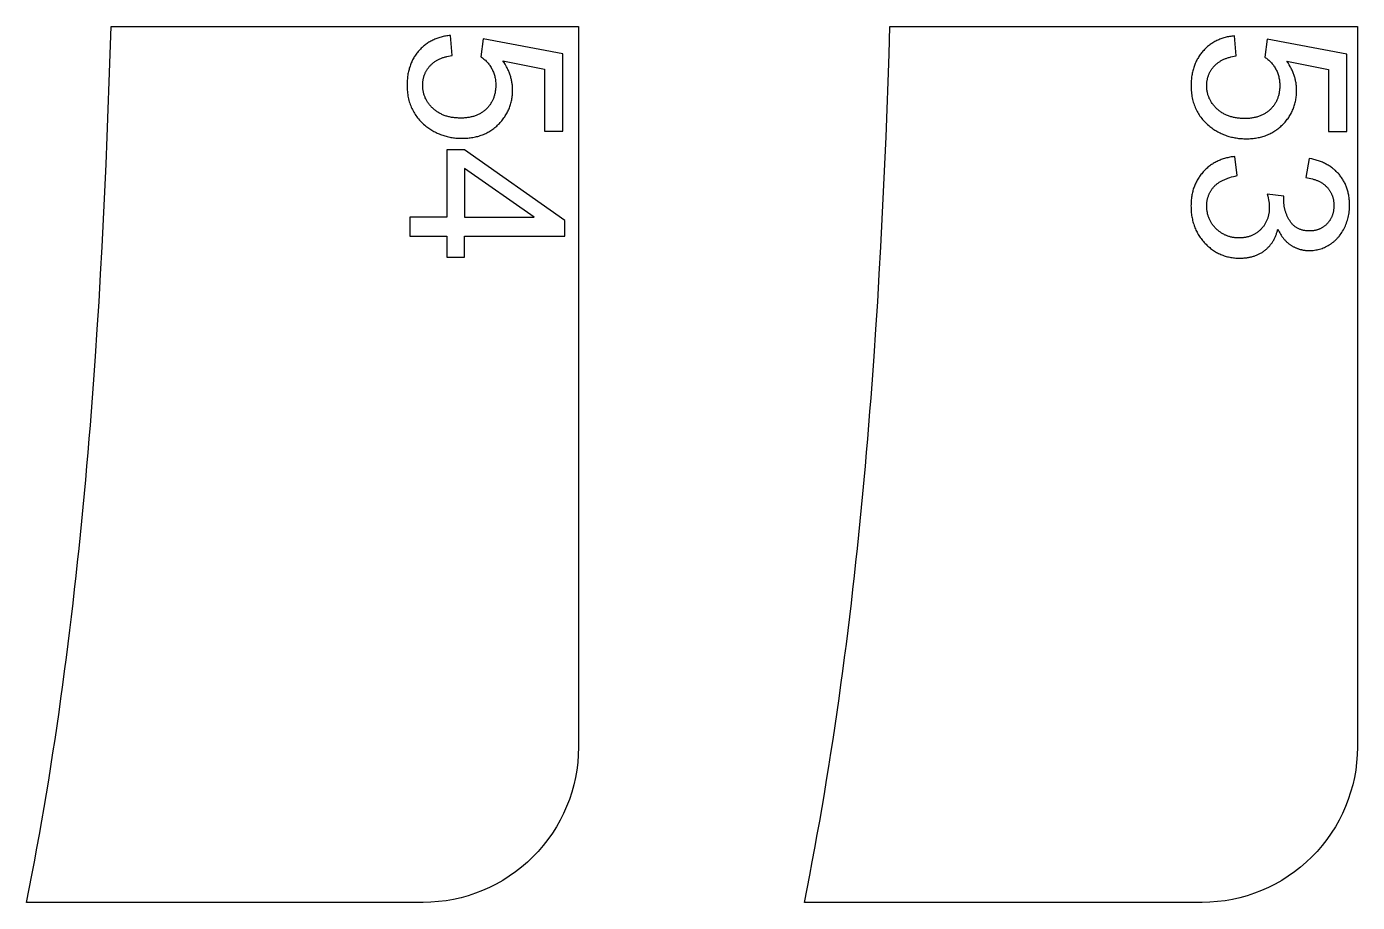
# Model space of a CAD drawing. Extents: x -16189 to 5251, y 3521 to 4024.
# Drawn here: x -10778 to -10349.5, y 3521.1 to 3803.1 of the extents above; entities that cross this region are included whole.
import ezdxf

# ---------------------------------------------------------------- set-up
doc = ezdxf.new("R2010")
doc.units = 0
doc.layers.add('LAYER_03', color=7, linetype='CONTINUOUS')

msp = doc.modelspace()

# ---------------------------------------------------------------- linework, layer by layer
at = {"layer": 'LAYER_03'}
for points in [[(-10650.33, 3521.11), (-10778.01, 3521.11), (-10777.15, 3525.48), (-10776.3, 3529.84), (-10775.48, 3534.21), (-10774.67, 3538.58), (-10773.88, 3542.95), (-10773.11, 3547.33), (-10772.36, 3551.7), (-10771.63, 3556.08), (-10770.91, 3560.45), (-10770.21, 3564.83), (-10769.52, 3569.22), (-10768.86, 3573.6), (-10768.21, 3577.98), (-10767.57, 3582.37), (-10766.95, 3586.76), (-10766.35, 3591.15), (-10765.76, 3595.54), (-10765.19, 3599.93), (-10764.63, 3604.32), (-10764.09, 3608.72), (-10763.56, 3613.11), (-10763.04, 3617.51), (-10762.54, 3621.91), (-10762.05, 3626.31), (-10761.58, 3630.71), (-10761.11, 3635.11), (-10760.66, 3639.52), (-10760.22, 3643.92), (-10759.8, 3648.33), (-10759.38, 3652.73), (-10758.98, 3657.14), (-10758.59, 3661.55), (-10758.21, 3665.96), (-10757.84, 3670.37), (-10757.48, 3674.79), (-10757.13, 3679.2), (-10756.79, 3683.62), (-10756.46, 3688.03), (-10755.83, 3696.86), (-10755.24, 3705.7), (-10754.69, 3714.54), (-10754.17, 3723.39), (-10753.68, 3732.23), (-10753.23, 3741.09), (-10752.8, 3749.94), (-10752.41, 3758.8), (-10752.04, 3767.65), (-10751.7, 3776.52), (-10751.38, 3785.38), (-10751.09, 3794.25), (-10750.82, 3803.11), (-10600.33, 3803.11), (-10600.33, 3571.11, -0.414214)], [(-10399.52, 3521.11), (-10527.59, 3521.11), (-10526.72, 3525.48), (-10525.87, 3529.84), (-10525.03, 3534.21), (-10524.22, 3538.58), (-10523.42, 3542.95), (-10522.65, 3547.32), (-10521.89, 3551.69), (-10521.14, 3556.07), (-10520.42, 3560.45), (-10519.71, 3564.83), (-10519.02, 3569.21), (-10518.35, 3573.59), (-10517.69, 3577.97), (-10517.05, 3582.36), (-10516.42, 3586.75), (-10515.81, 3591.14), (-10515.22, 3595.53), (-10514.64, 3599.92), (-10514.07, 3604.31), (-10513.52, 3608.71), (-10512.98, 3613.1), (-10512.46, 3617.5), (-10511.95, 3621.9), (-10511.46, 3626.3), (-10510.98, 3630.7), (-10510.51, 3635.1), (-10510.05, 3639.5), (-10509.61, 3643.91), (-10509.17, 3648.32), (-10508.75, 3652.72), (-10508.34, 3657.13), (-10507.95, 3661.54), (-10507.56, 3665.95), (-10507.18, 3670.36), (-10506.82, 3674.78), (-10506.46, 3679.19), (-10506.12, 3683.6), (-10505.79, 3688.02), (-10505.15, 3696.85), (-10504.55, 3705.69), (-10503.98, 3714.53), (-10503.45, 3723.38), (-10502.95, 3732.23), (-10502.49, 3741.08), (-10502.06, 3749.93), (-10501.65, 3758.79), (-10501.28, 3767.65), (-10500.93, 3776.51), (-10500.6, 3785.38), (-10500.3, 3794.24), (-10500.02, 3803.11), (-10349.52, 3803.11), (-10349.52, 3571.11, -0.414214)]]:
    msp.add_lwpolyline(points, format="xyb", close=True, dxfattribs=at)
for points in [[(-10641.57, 3800.28), (-10641.96, 3800.24), (-10642.35, 3800.19), (-10642.73, 3800.13), (-10643.11, 3800.07), (-10643.48, 3800), (-10643.85, 3799.92), (-10644.21, 3799.83), (-10644.57, 3799.74), (-10644.92, 3799.64), (-10645.27, 3799.53), (-10645.61, 3799.42), (-10645.95, 3799.3), (-10646.28, 3799.17), (-10646.61, 3799.03), (-10646.93, 3798.89), (-10647.25, 3798.74), (-10647.57, 3798.58), (-10647.88, 3798.42), (-10648.18, 3798.24), (-10648.48, 3798.07), (-10648.77, 3797.88), (-10649.06, 3797.69), (-10649.35, 3797.48), (-10649.63, 3797.28), (-10649.9, 3797.06), (-10650.17, 3796.84), (-10650.44, 3796.61), (-10650.7, 3796.37), (-10650.96, 3796.13), (-10651.21, 3795.88), (-10651.45, 3795.62), (-10651.69, 3795.35), (-10651.93, 3795.08), (-10652.16, 3794.8), (-10652.38, 3794.52), (-10652.59, 3794.24), (-10652.79, 3793.94), (-10652.99, 3793.65), (-10653.18, 3793.35), (-10653.36, 3793.04), (-10653.54, 3792.73), (-10653.71, 3792.41), (-10653.87, 3792.09), (-10654.02, 3791.77), (-10654.16, 3791.44), (-10654.3, 3791.1), (-10654.43, 3790.76), (-10654.56, 3790.41), (-10654.67, 3790.06), (-10654.78, 3789.71), (-10654.88, 3789.35), (-10654.97, 3788.98), (-10655.06, 3788.61), (-10655.14, 3788.24), (-10655.21, 3787.86), (-10655.27, 3787.48), (-10655.33, 3787.09), (-10655.38, 3786.69), (-10655.42, 3786.29), (-10655.45, 3785.89), (-10655.48, 3785.48), (-10655.5, 3785.07), (-10655.51, 3784.65), (-10655.51, 3784.22), (-10655.5, 3783.71), (-10655.49, 3783.2), (-10655.46, 3782.7), (-10655.42, 3782.2), (-10655.36, 3781.71), (-10655.3, 3781.23), (-10655.22, 3780.75), (-10655.13, 3780.29), (-10655.03, 3779.82), (-10654.92, 3779.37), (-10654.79, 3778.92), (-10654.66, 3778.48), (-10654.51, 3778.05), (-10654.35, 3777.62), (-10654.18, 3777.2), (-10653.99, 3776.79), (-10653.8, 3776.38), (-10653.59, 3775.98), (-10653.37, 3775.59), (-10653.14, 3775.2), (-10652.9, 3774.82), (-10652.64, 3774.45), (-10652.38, 3774.08), (-10652.1, 3773.72), (-10651.81, 3773.37), (-10651.51, 3773.03), (-10651.19, 3772.69), (-10650.87, 3772.36), (-10650.53, 3772.03), (-10650.18, 3771.72), (-10649.82, 3771.41), (-10649.44, 3771.1), (-10649.13, 3770.86), (-10648.82, 3770.62), (-10648.5, 3770.4), (-10648.18, 3770.18), (-10647.85, 3769.96), (-10647.53, 3769.76), (-10647.19, 3769.56), (-10646.86, 3769.37), (-10646.52, 3769.19), (-10646.17, 3769.02), (-10645.83, 3768.85), (-10645.48, 3768.69), (-10645.12, 3768.54), (-10644.77, 3768.4), (-10644.41, 3768.26), (-10644.04, 3768.14), (-10643.67, 3768.02), (-10643.3, 3767.91), (-10642.93, 3767.8), (-10642.55, 3767.7), (-10642.16, 3767.62), (-10641.78, 3767.53), (-10641.39, 3767.46), (-10641, 3767.4), (-10640.6, 3767.34), (-10640.2, 3767.29), (-10639.79, 3767.24), (-10639.39, 3767.21), (-10638.97, 3767.18), (-10638.56, 3767.16), (-10638.14, 3767.15), (-10637.72, 3767.15), (-10637.28, 3767.15), (-10636.84, 3767.17), (-10636.41, 3767.19), (-10635.98, 3767.22), (-10635.56, 3767.26), (-10635.14, 3767.31), (-10634.73, 3767.36), (-10634.32, 3767.43), (-10633.92, 3767.5), (-10633.52, 3767.59), (-10633.13, 3767.68), (-10632.74, 3767.78), (-10632.36, 3767.89), (-10631.98, 3768.01), (-10631.61, 3768.14), (-10631.24, 3768.27), (-10630.88, 3768.42), (-10630.52, 3768.57), (-10630.17, 3768.73), (-10629.83, 3768.91), (-10629.49, 3769.09), (-10629.15, 3769.27), (-10628.82, 3769.47), (-10628.49, 3769.68), (-10628.17, 3769.89), (-10627.85, 3770.12), (-10627.54, 3770.35), (-10627.24, 3770.59), (-10626.94, 3770.84), (-10626.64, 3771.1), (-10626.35, 3771.37), (-10626.06, 3771.65), (-10625.78, 3771.93), (-10625.51, 3772.22), (-10625.25, 3772.51), (-10625, 3772.8), (-10624.76, 3773.1), (-10624.52, 3773.41), (-10624.3, 3773.71), (-10624.08, 3774.02), (-10623.87, 3774.34), (-10623.67, 3774.66), (-10623.48, 3774.98), (-10623.3, 3775.31), (-10623.13, 3775.64), (-10622.96, 3775.98), (-10622.81, 3776.31), (-10622.66, 3776.66), (-10622.53, 3777), (-10622.4, 3777.36), (-10622.28, 3777.71), (-10622.17, 3778.07), (-10622.07, 3778.43), (-10621.97, 3778.8), (-10621.89, 3779.17), (-10621.81, 3779.55), (-10621.75, 3779.93), (-10621.69, 3780.31), (-10621.64, 3780.7), (-10621.6, 3781.09), (-10621.57, 3781.48), (-10621.55, 3781.88), (-10621.53, 3782.28), (-10621.53, 3782.69), (-10621.53, 3783), (-10621.54, 3783.31), (-10621.56, 3783.61), (-10621.58, 3783.92), (-10621.61, 3784.22), (-10621.64, 3784.53), (-10621.68, 3784.83), (-10621.73, 3785.13), (-10621.78, 3785.44), (-10621.84, 3785.74), (-10621.9, 3786.04), (-10621.97, 3786.33), (-10622.05, 3786.63), (-10622.13, 3786.93), (-10622.22, 3787.23), (-10622.31, 3787.52), (-10622.41, 3787.82), (-10622.52, 3788.11), (-10622.63, 3788.4), (-10622.75, 3788.69), (-10622.88, 3788.99), (-10623.01, 3789.28), (-10623.15, 3789.57), (-10623.29, 3789.85), (-10623.44, 3790.14), (-10623.6, 3790.43), (-10623.93, 3791), (-10624.29, 3791.57), (-10624.67, 3792.13), (-10611.24, 3789.44), (-10611.24, 3769.5), (-10605.37, 3769.5), (-10605.37, 3794.35), (-10631.04, 3799.19), (-10631.79, 3793.43), (-10631.52, 3793.25), (-10631.26, 3793.07), (-10631.01, 3792.88), (-10630.76, 3792.68), (-10630.52, 3792.47), (-10630.29, 3792.26), (-10630.06, 3792.04), (-10629.84, 3791.81), (-10629.63, 3791.57), (-10629.42, 3791.32), (-10629.21, 3791.07), (-10629.02, 3790.81), (-10628.83, 3790.54), (-10628.64, 3790.26), (-10628.47, 3789.97), (-10628.29, 3789.68), (-10628.13, 3789.38), (-10627.98, 3789.07), (-10627.84, 3788.76), (-10627.71, 3788.45), (-10627.58, 3788.13), (-10627.47, 3787.81), (-10627.37, 3787.48), (-10627.29, 3787.15), (-10627.21, 3786.81), (-10627.14, 3786.47), (-10627.08, 3786.12), (-10627.03, 3785.77), (-10627, 3785.42), (-10626.97, 3785.06), (-10626.95, 3784.69), (-10626.95, 3784.33), (-10626.95, 3784.03), (-10626.96, 3783.74), (-10626.98, 3783.45), (-10627, 3783.16), (-10627.02, 3782.88), (-10627.06, 3782.6), (-10627.09, 3782.33), (-10627.14, 3782.05), (-10627.19, 3781.79), (-10627.24, 3781.52), (-10627.31, 3781.26), (-10627.38, 3781), (-10627.45, 3780.75), (-10627.53, 3780.5), (-10627.62, 3780.25), (-10627.71, 3780.01), (-10627.8, 3779.77), (-10627.91, 3779.54), (-10628.02, 3779.3), (-10628.13, 3779.07), (-10628.26, 3778.85), (-10628.38, 3778.63), (-10628.52, 3778.41), (-10628.65, 3778.19), (-10628.8, 3777.98), (-10628.95, 3777.78), (-10629.11, 3777.57), (-10629.27, 3777.37), (-10629.44, 3777.18), (-10629.61, 3776.98), (-10629.8, 3776.79), (-10629.98, 3776.61), (-10630.17, 3776.43), (-10630.37, 3776.25), (-10630.57, 3776.08), (-10630.77, 3775.92), (-10630.98, 3775.76), (-10631.2, 3775.6), (-10631.42, 3775.46), (-10631.64, 3775.32), (-10631.86, 3775.18), (-10632.09, 3775.05), (-10632.33, 3774.93), (-10632.57, 3774.81), (-10632.81, 3774.7), (-10633.06, 3774.59), (-10633.31, 3774.49), (-10633.57, 3774.4), (-10633.83, 3774.31), (-10634.1, 3774.22), (-10634.37, 3774.14), (-10634.64, 3774.07), (-10634.92, 3774.01), (-10635.2, 3773.95), (-10635.49, 3773.89), (-10635.78, 3773.84), (-10636.07, 3773.8), (-10636.37, 3773.76), (-10636.68, 3773.73), (-10636.99, 3773.7), (-10637.3, 3773.68), (-10637.62, 3773.67), (-10637.94, 3773.66), (-10638.26, 3773.66), (-10638.61, 3773.66), (-10638.95, 3773.67), (-10639.28, 3773.69), (-10639.61, 3773.71), (-10639.94, 3773.73), (-10640.26, 3773.77), (-10640.58, 3773.81), (-10640.89, 3773.85), (-10641.2, 3773.9), (-10641.5, 3773.96), (-10641.8, 3774.02), (-10642.1, 3774.09), (-10642.39, 3774.16), (-10642.68, 3774.25), (-10642.96, 3774.33), (-10643.24, 3774.43), (-10643.52, 3774.52), (-10643.79, 3774.63), (-10644.05, 3774.74), (-10644.31, 3774.86), (-10644.57, 3774.98), (-10644.83, 3775.11), (-10645.07, 3775.24), (-10645.32, 3775.38), (-10645.56, 3775.53), (-10645.8, 3775.68), (-10646.03, 3775.84), (-10646.26, 3776.01), (-10646.48, 3776.18), (-10646.7, 3776.35), (-10646.91, 3776.54), (-10647.13, 3776.73), (-10647.33, 3776.92), (-10647.53, 3777.11), (-10647.72, 3777.31), (-10647.91, 3777.51), (-10648.09, 3777.72), (-10648.26, 3777.92), (-10648.43, 3778.13), (-10648.59, 3778.34), (-10648.74, 3778.56), (-10648.89, 3778.78), (-10649.03, 3779), (-10649.16, 3779.22), (-10649.29, 3779.44), (-10649.41, 3779.67), (-10649.52, 3779.9), (-10649.63, 3780.13), (-10649.73, 3780.37), (-10649.83, 3780.61), (-10649.91, 3780.85), (-10650, 3781.09), (-10650.07, 3781.34), (-10650.14, 3781.59), (-10650.2, 3781.84), (-10650.26, 3782.09), (-10650.31, 3782.35), (-10650.35, 3782.61), (-10650.38, 3782.87), (-10650.41, 3783.14), (-10650.44, 3783.41), (-10650.45, 3783.68), (-10650.46, 3783.95), (-10650.47, 3784.22), (-10650.46, 3784.45), (-10650.46, 3784.68), (-10650.45, 3784.9), (-10650.43, 3785.13), (-10650.41, 3785.35), (-10650.38, 3785.57), (-10650.35, 3785.78), (-10650.32, 3786), (-10650.28, 3786.21), (-10650.23, 3786.42), (-10650.19, 3786.63), (-10650.13, 3786.83), (-10650.08, 3787.04), (-10650.01, 3787.24), (-10649.95, 3787.44), (-10649.87, 3787.64), (-10649.8, 3787.83), (-10649.72, 3788.03), (-10649.63, 3788.22), (-10649.54, 3788.41), (-10649.45, 3788.59), (-10649.35, 3788.78), (-10649.24, 3788.96), (-10649.13, 3789.14), (-10649.02, 3789.32), (-10648.9, 3789.5), (-10648.78, 3789.67), (-10648.65, 3789.84), (-10648.52, 3790.01), (-10648.38, 3790.18), (-10648.24, 3790.35), (-10648.1, 3790.51), (-10647.95, 3790.67), (-10647.79, 3790.83), (-10647.63, 3790.98), (-10647.47, 3791.13), (-10647.3, 3791.28), (-10647.13, 3791.42), (-10646.95, 3791.56), (-10646.77, 3791.7), (-10646.58, 3791.83), (-10646.39, 3791.96), (-10646.19, 3792.08), (-10645.99, 3792.2), (-10645.79, 3792.32), (-10645.58, 3792.43), (-10645.36, 3792.54), (-10645.14, 3792.65), (-10644.92, 3792.75), (-10644.69, 3792.85), (-10644.46, 3792.94), (-10644.22, 3793.03), (-10643.98, 3793.12), (-10643.74, 3793.2), (-10643.49, 3793.28), (-10643.23, 3793.36), (-10642.97, 3793.43), (-10642.71, 3793.5), (-10642.16, 3793.63), (-10641.6, 3793.74), (-10641.02, 3793.84)], [(-10389.12, 3800.13), (-10389.52, 3800.09), (-10389.9, 3800.04), (-10390.28, 3799.98), (-10390.66, 3799.92), (-10391.03, 3799.85), (-10391.4, 3799.77), (-10391.76, 3799.69), (-10392.12, 3799.59), (-10392.47, 3799.49), (-10392.82, 3799.39), (-10393.17, 3799.27), (-10393.5, 3799.15), (-10393.84, 3799.02), (-10394.17, 3798.89), (-10394.49, 3798.74), (-10394.81, 3798.59), (-10395.12, 3798.44), (-10395.43, 3798.27), (-10395.73, 3798.1), (-10396.03, 3797.92), (-10396.33, 3797.73), (-10396.62, 3797.54), (-10396.9, 3797.34), (-10397.18, 3797.13), (-10397.46, 3796.91), (-10397.73, 3796.69), (-10397.99, 3796.46), (-10398.25, 3796.23), (-10398.51, 3795.98), (-10398.76, 3795.73), (-10399.01, 3795.47), (-10399.25, 3795.21), (-10399.48, 3794.93), (-10399.71, 3794.66), (-10399.93, 3794.38), (-10400.14, 3794.09), (-10400.35, 3793.8), (-10400.54, 3793.5), (-10400.73, 3793.2), (-10400.92, 3792.89), (-10401.09, 3792.58), (-10401.26, 3792.27), (-10401.42, 3791.95), (-10401.57, 3791.62), (-10401.72, 3791.29), (-10401.86, 3790.95), (-10401.99, 3790.61), (-10402.11, 3790.27), (-10402.23, 3789.92), (-10402.33, 3789.56), (-10402.43, 3789.2), (-10402.53, 3788.84), (-10402.61, 3788.47), (-10402.69, 3788.09), (-10402.76, 3787.71), (-10402.83, 3787.33), (-10402.88, 3786.94), (-10402.93, 3786.55), (-10402.97, 3786.15), (-10403, 3785.74), (-10403.03, 3785.33), (-10403.05, 3784.92), (-10403.06, 3784.5), (-10403.06, 3784.08), (-10403.06, 3783.56), (-10403.04, 3783.05), (-10403.01, 3782.55), (-10402.97, 3782.05), (-10402.92, 3781.56), (-10402.85, 3781.08), (-10402.77, 3780.61), (-10402.69, 3780.14), (-10402.58, 3779.68), (-10402.47, 3779.22), (-10402.35, 3778.77), (-10402.21, 3778.33), (-10402.06, 3777.9), (-10401.9, 3777.47), (-10401.73, 3777.05), (-10401.55, 3776.64), (-10401.35, 3776.23), (-10401.14, 3775.83), (-10400.93, 3775.44), (-10400.69, 3775.05), (-10400.45, 3774.67), (-10400.2, 3774.3), (-10399.93, 3773.94), (-10399.65, 3773.58), (-10399.36, 3773.23), (-10399.06, 3772.88), (-10398.75, 3772.54), (-10398.42, 3772.21), (-10398.08, 3771.89), (-10397.73, 3771.57), (-10397.37, 3771.26), (-10397, 3770.96), (-10396.69, 3770.71), (-10396.37, 3770.48), (-10396.05, 3770.25), (-10395.73, 3770.03), (-10395.41, 3769.82), (-10395.08, 3769.61), (-10394.75, 3769.41), (-10394.41, 3769.23), (-10394.07, 3769.04), (-10393.73, 3768.87), (-10393.38, 3768.7), (-10393.03, 3768.55), (-10392.68, 3768.4), (-10392.32, 3768.25), (-10391.96, 3768.12), (-10391.6, 3767.99), (-10391.23, 3767.87), (-10390.86, 3767.76), (-10390.48, 3767.65), (-10390.1, 3767.56), (-10389.72, 3767.47), (-10389.33, 3767.39), (-10388.94, 3767.31), (-10388.55, 3767.25), (-10388.15, 3767.19), (-10387.75, 3767.14), (-10387.35, 3767.1), (-10386.94, 3767.06), (-10386.53, 3767.04), (-10386.11, 3767.02), (-10385.7, 3767.01), (-10385.27, 3767), (-10384.83, 3767.01), (-10384.39, 3767.02), (-10383.96, 3767.04), (-10383.53, 3767.07), (-10383.11, 3767.11), (-10382.69, 3767.16), (-10382.28, 3767.22), (-10381.87, 3767.28), (-10381.47, 3767.36), (-10381.07, 3767.44), (-10380.68, 3767.53), (-10380.29, 3767.63), (-10379.91, 3767.74), (-10379.54, 3767.86), (-10379.16, 3767.99), (-10378.8, 3768.13), (-10378.44, 3768.27), (-10378.08, 3768.43), (-10377.73, 3768.59), (-10377.38, 3768.76), (-10377.04, 3768.94), (-10376.7, 3769.13), (-10376.37, 3769.33), (-10376.05, 3769.53), (-10375.72, 3769.75), (-10375.41, 3769.97), (-10375.1, 3770.2), (-10374.79, 3770.45), (-10374.49, 3770.7), (-10374.19, 3770.96), (-10373.9, 3771.22), (-10373.62, 3771.5), (-10373.34, 3771.78), (-10373.07, 3772.07), (-10372.81, 3772.36), (-10372.55, 3772.66), (-10372.31, 3772.96), (-10372.08, 3773.26), (-10371.85, 3773.57), (-10371.63, 3773.88), (-10371.43, 3774.19), (-10371.23, 3774.51), (-10371.04, 3774.84), (-10370.85, 3775.16), (-10370.68, 3775.49), (-10370.52, 3775.83), (-10370.36, 3776.17), (-10370.22, 3776.51), (-10370.08, 3776.86), (-10369.95, 3777.21), (-10369.83, 3777.56), (-10369.72, 3777.92), (-10369.62, 3778.29), (-10369.53, 3778.65), (-10369.44, 3779.02), (-10369.37, 3779.4), (-10369.3, 3779.78), (-10369.24, 3780.16), (-10369.19, 3780.55), (-10369.15, 3780.94), (-10369.12, 3781.33), (-10369.1, 3781.73), (-10369.09, 3782.14), (-10369.08, 3782.54), (-10369.09, 3782.85), (-10369.1, 3783.16), (-10369.11, 3783.47), (-10369.13, 3783.77), (-10369.16, 3784.08), (-10369.19, 3784.38), (-10369.23, 3784.68), (-10369.28, 3784.99), (-10369.33, 3785.29), (-10369.39, 3785.59), (-10369.45, 3785.89), (-10369.52, 3786.19), (-10369.6, 3786.49), (-10369.68, 3786.78), (-10369.77, 3787.08), (-10369.87, 3787.37), (-10369.97, 3787.67), (-10370.08, 3787.96), (-10370.19, 3788.26), (-10370.31, 3788.55), (-10370.43, 3788.84), (-10370.57, 3789.13), (-10370.7, 3789.42), (-10370.85, 3789.71), (-10371, 3790), (-10371.15, 3790.28), (-10371.48, 3790.85), (-10371.84, 3791.42), (-10372.22, 3791.98), (-10358.79, 3789.29), (-10358.79, 3769.35), (-10352.93, 3769.35), (-10352.93, 3794.2), (-10378.59, 3799.04), (-10379.34, 3793.28), (-10379.08, 3793.11), (-10378.82, 3792.92), (-10378.57, 3792.73), (-10378.32, 3792.53), (-10378.08, 3792.33), (-10377.84, 3792.11), (-10377.62, 3791.89), (-10377.4, 3791.66), (-10377.18, 3791.42), (-10376.97, 3791.18), (-10376.77, 3790.92), (-10376.57, 3790.66), (-10376.38, 3790.39), (-10376.2, 3790.11), (-10376.02, 3789.82), (-10375.85, 3789.53), (-10375.69, 3789.23), (-10375.53, 3788.93), (-10375.39, 3788.62), (-10375.26, 3788.3), (-10375.14, 3787.98), (-10375.03, 3787.66), (-10374.93, 3787.33), (-10374.84, 3787), (-10374.76, 3786.66), (-10374.69, 3786.32), (-10374.63, 3785.98), (-10374.59, 3785.63), (-10374.55, 3785.27), (-10374.52, 3784.91), (-10374.51, 3784.55), (-10374.5, 3784.18), (-10374.51, 3783.88), (-10374.51, 3783.59), (-10374.53, 3783.3), (-10374.55, 3783.02), (-10374.58, 3782.73), (-10374.61, 3782.45), (-10374.65, 3782.18), (-10374.69, 3781.91), (-10374.74, 3781.64), (-10374.8, 3781.38), (-10374.86, 3781.11), (-10374.93, 3780.86), (-10375, 3780.6), (-10375.08, 3780.35), (-10375.17, 3780.11), (-10375.26, 3779.86), (-10375.36, 3779.62), (-10375.46, 3779.39), (-10375.57, 3779.16), (-10375.69, 3778.93), (-10375.81, 3778.7), (-10375.94, 3778.48), (-10376.07, 3778.26), (-10376.21, 3778.05), (-10376.35, 3777.84), (-10376.51, 3777.63), (-10376.66, 3777.43), (-10376.83, 3777.23), (-10376.99, 3777.03), (-10377.17, 3776.84), (-10377.35, 3776.65), (-10377.54, 3776.46), (-10377.73, 3776.28), (-10377.92, 3776.1), (-10378.12, 3775.93), (-10378.33, 3775.77), (-10378.54, 3775.61), (-10378.75, 3775.46), (-10378.97, 3775.31), (-10379.19, 3775.17), (-10379.42, 3775.03), (-10379.65, 3774.91), (-10379.88, 3774.78), (-10380.12, 3774.66), (-10380.37, 3774.55), (-10380.61, 3774.44), (-10380.87, 3774.34), (-10381.12, 3774.25), (-10381.38, 3774.16), (-10381.65, 3774.08), (-10381.92, 3774), (-10382.19, 3773.93), (-10382.47, 3773.86), (-10382.75, 3773.8), (-10383.04, 3773.74), (-10383.33, 3773.7), (-10383.63, 3773.65), (-10383.93, 3773.62), (-10384.23, 3773.58), (-10384.54, 3773.56), (-10384.85, 3773.54), (-10385.17, 3773.52), (-10385.49, 3773.51), (-10385.82, 3773.51), (-10386.16, 3773.51), (-10386.5, 3773.52), (-10386.83, 3773.54), (-10387.16, 3773.56), (-10387.49, 3773.59), (-10387.81, 3773.62), (-10388.13, 3773.66), (-10388.44, 3773.7), (-10388.75, 3773.75), (-10389.06, 3773.81), (-10389.36, 3773.87), (-10389.65, 3773.94), (-10389.94, 3774.02), (-10390.23, 3774.1), (-10390.52, 3774.19), (-10390.79, 3774.28), (-10391.07, 3774.38), (-10391.34, 3774.48), (-10391.61, 3774.59), (-10391.87, 3774.71), (-10392.13, 3774.83), (-10392.38, 3774.96), (-10392.63, 3775.1), (-10392.87, 3775.24), (-10393.11, 3775.38), (-10393.35, 3775.54), (-10393.58, 3775.7), (-10393.81, 3775.86), (-10394.03, 3776.03), (-10394.25, 3776.21), (-10394.47, 3776.39), (-10394.68, 3776.58), (-10394.89, 3776.77), (-10395.08, 3776.97), (-10395.28, 3777.17), (-10395.46, 3777.37), (-10395.64, 3777.57), (-10395.82, 3777.78), (-10395.98, 3777.99), (-10396.14, 3778.2), (-10396.29, 3778.41), (-10396.44, 3778.63), (-10396.58, 3778.85), (-10396.72, 3779.07), (-10396.84, 3779.3), (-10396.96, 3779.52), (-10397.08, 3779.75), (-10397.19, 3779.99), (-10397.29, 3780.22), (-10397.38, 3780.46), (-10397.47, 3780.7), (-10397.55, 3780.95), (-10397.63, 3781.19), (-10397.69, 3781.44), (-10397.76, 3781.69), (-10397.81, 3781.95), (-10397.86, 3782.2), (-10397.9, 3782.46), (-10397.94, 3782.73), (-10397.97, 3782.99), (-10397.99, 3783.26), (-10398.01, 3783.53), (-10398.02, 3783.8), (-10398.02, 3784.08), (-10398.02, 3784.31), (-10398.01, 3784.53), (-10398, 3784.76), (-10397.98, 3784.98), (-10397.96, 3785.2), (-10397.94, 3785.42), (-10397.91, 3785.64), (-10397.87, 3785.85), (-10397.83, 3786.06), (-10397.79, 3786.27), (-10397.74, 3786.48), (-10397.69, 3786.69), (-10397.63, 3786.89), (-10397.57, 3787.09), (-10397.5, 3787.29), (-10397.43, 3787.49), (-10397.35, 3787.69), (-10397.27, 3787.88), (-10397.19, 3788.07), (-10397.09, 3788.26), (-10397, 3788.45), (-10396.9, 3788.63), (-10396.8, 3788.81), (-10396.69, 3789), (-10396.57, 3789.17), (-10396.46, 3789.35), (-10396.33, 3789.52), (-10396.21, 3789.7), (-10396.07, 3789.87), (-10395.94, 3790.04), (-10395.8, 3790.2), (-10395.65, 3790.37), (-10395.5, 3790.53), (-10395.35, 3790.68), (-10395.19, 3790.84), (-10395.02, 3790.99), (-10394.85, 3791.13), (-10394.68, 3791.28), (-10394.5, 3791.42), (-10394.32, 3791.55), (-10394.13, 3791.68), (-10393.94, 3791.81), (-10393.75, 3791.93), (-10393.55, 3792.06), (-10393.34, 3792.17), (-10393.13, 3792.29), (-10392.92, 3792.39), (-10392.7, 3792.5), (-10392.48, 3792.6), (-10392.25, 3792.7), (-10392.02, 3792.8), (-10391.78, 3792.89), (-10391.54, 3792.97), (-10391.29, 3793.06), (-10391.04, 3793.14), (-10390.78, 3793.21), (-10390.53, 3793.29), (-10390.26, 3793.35), (-10389.72, 3793.48), (-10389.16, 3793.59), (-10388.58, 3793.69)], [(-10654.66, 3741.79), (-10654.66, 3735.66), (-10642.7, 3735.66), (-10642.7, 3728.91), (-10637.07, 3728.91), (-10637.07, 3735.66), (-10604.69, 3735.66), (-10604.69, 3740.67), (-10637.07, 3763.47), (-10642.7, 3763.47), (-10642.7, 3741.79)], [(-10389.02, 3761.28), (-10389.41, 3761.23), (-10389.79, 3761.18), (-10390.17, 3761.13), (-10390.55, 3761.06), (-10390.91, 3760.99), (-10391.28, 3760.91), (-10391.64, 3760.83), (-10392, 3760.74), (-10392.35, 3760.64), (-10392.69, 3760.53), (-10393.04, 3760.41), (-10393.37, 3760.29), (-10393.71, 3760.16), (-10394.04, 3760.02), (-10394.36, 3759.88), (-10394.68, 3759.73), (-10395, 3759.57), (-10395.31, 3759.4), (-10395.61, 3759.23), (-10395.91, 3759.05), (-10396.21, 3758.86), (-10396.5, 3758.67), (-10396.79, 3758.47), (-10397.07, 3758.26), (-10397.35, 3758.04), (-10397.63, 3757.82), (-10397.9, 3757.58), (-10398.16, 3757.34), (-10398.42, 3757.1), (-10398.68, 3756.85), (-10398.93, 3756.58), (-10399.18, 3756.32), (-10399.42, 3756.04), (-10399.65, 3755.76), (-10399.88, 3755.48), (-10400.1, 3755.2), (-10400.31, 3754.9), (-10400.51, 3754.61), (-10400.71, 3754.31), (-10400.89, 3754), (-10401.07, 3753.7), (-10401.25, 3753.38), (-10401.41, 3753.07), (-10401.57, 3752.74), (-10401.72, 3752.42), (-10401.86, 3752.09), (-10401.99, 3751.75), (-10402.12, 3751.41), (-10402.24, 3751.07), (-10402.35, 3750.72), (-10402.45, 3750.37), (-10402.55, 3750.01), (-10402.64, 3749.65), (-10402.72, 3749.29), (-10402.79, 3748.92), (-10402.85, 3748.54), (-10402.91, 3748.16), (-10402.96, 3747.78), (-10403, 3747.39), (-10403.04, 3747), (-10403.06, 3746.61), (-10403.08, 3746.21), (-10403.09, 3745.8), (-10403.1, 3745.39), (-10403.09, 3744.94), (-10403.08, 3744.49), (-10403.06, 3744.05), (-10403.03, 3743.61), (-10402.99, 3743.18), (-10402.94, 3742.75), (-10402.88, 3742.32), (-10402.81, 3741.9), (-10402.74, 3741.49), (-10402.65, 3741.08), (-10402.56, 3740.68), (-10402.46, 3740.28), (-10402.35, 3739.88), (-10402.23, 3739.49), (-10402.1, 3739.11), (-10401.96, 3738.73), (-10401.81, 3738.36), (-10401.66, 3737.99), (-10401.49, 3737.62), (-10401.32, 3737.26), (-10401.14, 3736.91), (-10400.95, 3736.56), (-10400.75, 3736.21), (-10400.54, 3735.87), (-10400.32, 3735.54), (-10400.09, 3735.21), (-10399.86, 3734.88), (-10399.61, 3734.56), (-10399.36, 3734.24), (-10399.1, 3733.93), (-10398.83, 3733.63), (-10398.55, 3733.33), (-10398.26, 3733.03), (-10397.97, 3732.75), (-10397.68, 3732.47), (-10397.38, 3732.21), (-10397.08, 3731.95), (-10396.77, 3731.71), (-10396.46, 3731.47), (-10396.15, 3731.24), (-10395.83, 3731.02), (-10395.51, 3730.81), (-10395.18, 3730.61), (-10394.86, 3730.42), (-10394.52, 3730.24), (-10394.19, 3730.07), (-10393.84, 3729.9), (-10393.5, 3729.75), (-10393.15, 3729.6), (-10392.8, 3729.47), (-10392.44, 3729.34), (-10392.08, 3729.23), (-10391.72, 3729.12), (-10391.35, 3729.02), (-10390.98, 3728.93), (-10390.6, 3728.85), (-10390.22, 3728.78), (-10389.84, 3728.72), (-10389.45, 3728.67), (-10389.06, 3728.63), (-10388.66, 3728.6), (-10388.26, 3728.57), (-10387.86, 3728.56), (-10387.45, 3728.56), (-10386.86, 3728.57), (-10386.27, 3728.59), (-10385.98, 3728.62), (-10385.7, 3728.64), (-10385.41, 3728.67), (-10385.14, 3728.71), (-10384.86, 3728.75), (-10384.59, 3728.8), (-10384.32, 3728.85), (-10384.05, 3728.9), (-10383.79, 3728.96), (-10383.53, 3729.03), (-10383.27, 3729.1), (-10383.02, 3729.17), (-10382.77, 3729.25), (-10382.52, 3729.33), (-10382.28, 3729.42), (-10382.04, 3729.51), (-10381.8, 3729.61), (-10381.56, 3729.72), (-10381.33, 3729.82), (-10381.11, 3729.94), (-10380.88, 3730.05), (-10380.66, 3730.18), (-10380.44, 3730.3), (-10380.22, 3730.43), (-10380.01, 3730.57), (-10379.8, 3730.71), (-10379.6, 3730.86), (-10379.39, 3731.01), (-10379.19, 3731.17), (-10379, 3731.32), (-10378.81, 3731.49), (-10378.62, 3731.65), (-10378.44, 3731.83), (-10378.26, 3732), (-10378.09, 3732.18), (-10377.92, 3732.36), (-10377.76, 3732.55), (-10377.6, 3732.74), (-10377.44, 3732.93), (-10377.29, 3733.13), (-10377.14, 3733.33), (-10377, 3733.54), (-10376.86, 3733.74), (-10376.72, 3733.96), (-10376.59, 3734.18), (-10376.47, 3734.4), (-10376.34, 3734.62), (-10376.23, 3734.85), (-10376.11, 3735.08), (-10376, 3735.32), (-10375.9, 3735.56), (-10375.8, 3735.8), (-10375.7, 3736.05), (-10375.61, 3736.3), (-10375.52, 3736.56), (-10375.44, 3736.82), (-10375.36, 3737.08), (-10375.29, 3737.35), (-10375.22, 3737.62), (-10375.15, 3737.89), (-10374.95, 3737.48), (-10374.74, 3737.07), (-10374.52, 3736.68), (-10374.3, 3736.29), (-10374.06, 3735.93), (-10373.82, 3735.57), (-10373.57, 3735.23), (-10373.44, 3735.07), (-10373.31, 3734.9), (-10373.18, 3734.74), (-10373.04, 3734.59), (-10372.9, 3734.44), (-10372.76, 3734.29), (-10372.62, 3734.14), (-10372.48, 3734), (-10372.33, 3733.86), (-10372.19, 3733.72), (-10372.03, 3733.59), (-10371.88, 3733.46), (-10371.73, 3733.33), (-10371.57, 3733.21), (-10371.41, 3733.09), (-10371.25, 3732.97), (-10371.09, 3732.86), (-10370.92, 3732.75), (-10370.76, 3732.64), (-10370.59, 3732.54), (-10370.42, 3732.44), (-10370.25, 3732.34), (-10370.08, 3732.25), (-10369.91, 3732.16), (-10369.73, 3732.07), (-10369.56, 3731.99), (-10369.38, 3731.91), (-10369.21, 3731.83), (-10369.03, 3731.76), (-10368.85, 3731.69), (-10368.67, 3731.62), (-10368.49, 3731.56), (-10368.3, 3731.5), (-10368.12, 3731.44), (-10367.94, 3731.39), (-10367.75, 3731.34), (-10367.56, 3731.3), (-10367.37, 3731.25), (-10367.19, 3731.22), (-10366.99, 3731.18), (-10366.8, 3731.15), (-10366.61, 3731.12), (-10366.42, 3731.09), (-10366.22, 3731.07), (-10366.03, 3731.05), (-10365.83, 3731.04), (-10365.43, 3731.02), (-10365.03, 3731.01), (-10364.6, 3731.02), (-10364.18, 3731.04), (-10363.76, 3731.07), (-10363.35, 3731.12), (-10362.93, 3731.19), (-10362.52, 3731.27), (-10362.12, 3731.36), (-10361.71, 3731.47), (-10361.31, 3731.59), (-10360.91, 3731.72), (-10360.52, 3731.87), (-10360.13, 3732.04), (-10359.74, 3732.21), (-10359.35, 3732.41), (-10358.97, 3732.61), (-10358.59, 3732.83), (-10358.4, 3732.95), (-10358.21, 3733.07), (-10358.03, 3733.19), (-10357.85, 3733.31), (-10357.67, 3733.44), (-10357.49, 3733.57), (-10357.32, 3733.71), (-10357.15, 3733.85), (-10356.98, 3733.99), (-10356.81, 3734.13), (-10356.65, 3734.28), (-10356.49, 3734.43), (-10356.33, 3734.58), (-10356.18, 3734.74), (-10356.02, 3734.9), (-10355.87, 3735.06), (-10355.72, 3735.23), (-10355.58, 3735.4), (-10355.43, 3735.57), (-10355.29, 3735.75), (-10355.02, 3736.11), (-10354.75, 3736.48), (-10354.5, 3736.87), (-10354.26, 3737.26), (-10354.02, 3737.68), (-10353.8, 3738.1), (-10353.58, 3738.53), (-10353.39, 3738.97), (-10353.2, 3739.41), (-10353.03, 3739.86), (-10352.87, 3740.31), (-10352.73, 3740.77), (-10352.6, 3741.24), (-10352.48, 3741.7), (-10352.38, 3742.18), (-10352.29, 3742.66), (-10352.21, 3743.14), (-10352.15, 3743.63), (-10352.1, 3744.12), (-10352.07, 3744.62), (-10352.05, 3745.12), (-10352.04, 3745.63), (-10352.05, 3746), (-10352.06, 3746.37), (-10352.07, 3746.73), (-10352.09, 3747.08), (-10352.12, 3747.44), (-10352.16, 3747.79), (-10352.2, 3748.13), (-10352.25, 3748.48), (-10352.31, 3748.81), (-10352.37, 3749.15), (-10352.44, 3749.48), (-10352.52, 3749.81), (-10352.6, 3750.13), (-10352.69, 3750.45), (-10352.79, 3750.76), (-10352.89, 3751.08), (-10353, 3751.38), (-10353.11, 3751.69), (-10353.24, 3751.99), (-10353.37, 3752.29), (-10353.5, 3752.58), (-10353.64, 3752.87), (-10353.79, 3753.15), (-10353.95, 3753.43), (-10354.11, 3753.71), (-10354.28, 3753.99), (-10354.46, 3754.26), (-10354.64, 3754.52), (-10354.83, 3754.79), (-10355.02, 3755.04), (-10355.22, 3755.3), (-10355.43, 3755.55), (-10355.65, 3755.8), (-10355.87, 3756.04), (-10356.09, 3756.27), (-10356.32, 3756.5), (-10356.56, 3756.73), (-10356.8, 3756.94), (-10357.05, 3757.16), (-10357.3, 3757.36), (-10357.56, 3757.57), (-10357.82, 3757.76), (-10358.09, 3757.95), (-10358.37, 3758.14), (-10358.65, 3758.32), (-10358.93, 3758.49), (-10359.22, 3758.66), (-10359.52, 3758.82), (-10359.82, 3758.98), (-10360.13, 3759.13), (-10360.44, 3759.28), (-10360.76, 3759.42), (-10361.08, 3759.55), (-10361.41, 3759.68), (-10361.74, 3759.8), (-10362.08, 3759.92), (-10362.43, 3760.03), (-10362.78, 3760.14), (-10363.13, 3760.24), (-10363.49, 3760.34), (-10363.86, 3760.43), (-10364.23, 3760.51), (-10364.99, 3760.66), (-10366.08, 3754.53), (-10365.53, 3754.44), (-10364.99, 3754.33), (-10364.48, 3754.21), (-10363.98, 3754.08), (-10363.73, 3754.01), (-10363.49, 3753.93), (-10363.26, 3753.86), (-10363.03, 3753.78), (-10362.8, 3753.69), (-10362.58, 3753.6), (-10362.36, 3753.51), (-10362.15, 3753.42), (-10361.94, 3753.32), (-10361.73, 3753.22), (-10361.53, 3753.12), (-10361.34, 3753.01), (-10361.15, 3752.9), (-10360.96, 3752.78), (-10360.78, 3752.67), (-10360.6, 3752.55), (-10360.43, 3752.42), (-10360.26, 3752.29), (-10360.09, 3752.16), (-10359.93, 3752.03), (-10359.78, 3751.89), (-10359.63, 3751.75), (-10359.48, 3751.61), (-10359.34, 3751.46), (-10359.2, 3751.31), (-10359.06, 3751.16), (-10358.93, 3751), (-10358.81, 3750.84), (-10358.69, 3750.69), (-10358.57, 3750.52), (-10358.46, 3750.36), (-10358.35, 3750.19), (-10358.25, 3750.02), (-10358.15, 3749.85), (-10358.06, 3749.68), (-10357.96, 3749.5), (-10357.88, 3749.32), (-10357.8, 3749.14), (-10357.72, 3748.96), (-10357.65, 3748.78), (-10357.58, 3748.59), (-10357.52, 3748.4), (-10357.46, 3748.21), (-10357.4, 3748.01), (-10357.35, 3747.81), (-10357.31, 3747.62), (-10357.26, 3747.41), (-10357.23, 3747.21), (-10357.19, 3747), (-10357.17, 3746.8), (-10357.14, 3746.58), (-10357.12, 3746.37), (-10357.11, 3746.16), (-10357.1, 3745.94), (-10357.09, 3745.72), (-10357.09, 3745.5), (-10357.09, 3745.27), (-10357.09, 3745.05), (-10357.11, 3744.83), (-10357.12, 3744.61), (-10357.14, 3744.4), (-10357.16, 3744.19), (-10357.19, 3743.98), (-10357.22, 3743.77), (-10357.26, 3743.57), (-10357.3, 3743.37), (-10357.35, 3743.17), (-10357.4, 3742.97), (-10357.45, 3742.78), (-10357.51, 3742.59), (-10357.57, 3742.4), (-10357.64, 3742.21), (-10357.71, 3742.03), (-10357.79, 3741.85), (-10357.87, 3741.67), (-10357.95, 3741.5), (-10358.04, 3741.33), (-10358.13, 3741.16), (-10358.23, 3740.99), (-10358.33, 3740.82), (-10358.44, 3740.66), (-10358.55, 3740.5), (-10358.66, 3740.34), (-10358.78, 3740.19), (-10358.91, 3740.04), (-10359.03, 3739.89), (-10359.17, 3739.74), (-10359.3, 3739.6), (-10359.44, 3739.46), (-10359.58, 3739.32), (-10359.73, 3739.19), (-10359.87, 3739.06), (-10360.02, 3738.94), (-10360.17, 3738.82), (-10360.33, 3738.71), (-10360.48, 3738.6), (-10360.64, 3738.5), (-10360.8, 3738.39), (-10360.96, 3738.3), (-10361.13, 3738.21), (-10361.29, 3738.12), (-10361.46, 3738.04), (-10361.63, 3737.96), (-10361.81, 3737.89), (-10361.98, 3737.82), (-10362.16, 3737.75), (-10362.34, 3737.69), (-10362.52, 3737.64), (-10362.71, 3737.59), (-10362.9, 3737.54), (-10363.08, 3737.5), (-10363.28, 3737.46), (-10363.47, 3737.42), (-10363.67, 3737.4), (-10363.87, 3737.37), (-10364.07, 3737.35), (-10364.27, 3737.34), (-10364.47, 3737.32), (-10364.68, 3737.32), (-10364.89, 3737.32), (-10365.16, 3737.32), (-10365.42, 3737.33), (-10365.67, 3737.34), (-10365.92, 3737.36), (-10366.17, 3737.39), (-10366.41, 3737.43), (-10366.65, 3737.47), (-10366.88, 3737.51), (-10367.11, 3737.56), (-10367.34, 3737.62), (-10367.56, 3737.69), (-10367.78, 3737.76), (-10367.99, 3737.83), (-10368.2, 3737.92), (-10368.4, 3738), (-10368.6, 3738.1), (-10368.79, 3738.2), (-10368.98, 3738.31), (-10369.17, 3738.42), (-10369.35, 3738.54), (-10369.53, 3738.67), (-10369.7, 3738.8), (-10369.87, 3738.94), (-10370.04, 3739.08), (-10370.2, 3739.23), (-10370.35, 3739.39), (-10370.5, 3739.55), (-10370.65, 3739.72), (-10370.79, 3739.89), (-10370.93, 3740.07), (-10371.07, 3740.26), (-10371.2, 3740.45), (-10371.32, 3740.65), (-10371.44, 3740.85), (-10371.56, 3741.05), (-10371.68, 3741.25), (-10371.79, 3741.45), (-10371.89, 3741.65), (-10371.99, 3741.86), (-10372.09, 3742.07), (-10372.19, 3742.28), (-10372.28, 3742.49), (-10372.36, 3742.7), (-10372.44, 3742.91), (-10372.52, 3743.13), (-10372.59, 3743.34), (-10372.66, 3743.56), (-10372.73, 3743.78), (-10372.79, 3744), (-10372.85, 3744.23), (-10372.9, 3744.45), (-10372.95, 3744.68), (-10373, 3744.9), (-10373.04, 3745.13), (-10373.08, 3745.36), (-10373.11, 3745.6), (-10373.14, 3745.83), (-10373.17, 3746.06), (-10373.21, 3746.54), (-10373.23, 3747.02), (-10373.24, 3747.51), (-10373.24, 3747.6), (-10373.24, 3747.71), (-10373.22, 3747.94), (-10373.2, 3748.2), (-10373.17, 3748.49), (-10378.56, 3749.18), (-10378.4, 3748.54), (-10378.26, 3747.93), (-10378.14, 3747.35), (-10378.05, 3746.8), (-10377.97, 3746.27), (-10377.94, 3746.02), (-10377.92, 3745.77), (-10377.9, 3745.53), (-10377.89, 3745.3), (-10377.88, 3745.07), (-10377.88, 3744.85), (-10377.88, 3744.58), (-10377.89, 3744.32), (-10377.9, 3744.06), (-10377.92, 3743.81), (-10377.94, 3743.55), (-10377.97, 3743.3), (-10378.01, 3743.06), (-10378.05, 3742.81), (-10378.09, 3742.57), (-10378.14, 3742.33), (-10378.2, 3742.1), (-10378.26, 3741.86), (-10378.33, 3741.63), (-10378.4, 3741.41), (-10378.48, 3741.18), (-10378.56, 3740.96), (-10378.65, 3740.74), (-10378.75, 3740.53), (-10378.84, 3740.32), (-10378.95, 3740.11), (-10379.06, 3739.9), (-10379.17, 3739.7), (-10379.29, 3739.5), (-10379.42, 3739.3), (-10379.55, 3739.11), (-10379.69, 3738.91), (-10379.83, 3738.73), (-10379.98, 3738.54), (-10380.13, 3738.36), (-10380.29, 3738.18), (-10380.45, 3738), (-10380.62, 3737.83), (-10380.79, 3737.66), (-10380.97, 3737.49), (-10381.15, 3737.33), (-10381.33, 3737.18), (-10381.51, 3737.03), (-10381.7, 3736.89), (-10381.89, 3736.75), (-10382.09, 3736.62), (-10382.28, 3736.49), (-10382.48, 3736.37), (-10382.68, 3736.25), (-10382.89, 3736.14), (-10383.09, 3736.04), (-10383.31, 3735.94), (-10383.52, 3735.85), (-10383.74, 3735.76), (-10383.95, 3735.67), (-10384.18, 3735.59), (-10384.4, 3735.52), (-10384.63, 3735.45), (-10384.86, 3735.39), (-10385.09, 3735.34), (-10385.33, 3735.28), (-10385.57, 3735.24), (-10385.81, 3735.2), (-10386.06, 3735.16), (-10386.31, 3735.13), (-10386.56, 3735.11), (-10386.81, 3735.09), (-10387.07, 3735.08), (-10387.33, 3735.07), (-10387.59, 3735.07), (-10387.87, 3735.07), (-10388.14, 3735.08), (-10388.41, 3735.09), (-10388.68, 3735.11), (-10388.94, 3735.14), (-10389.2, 3735.17), (-10389.46, 3735.21), (-10389.72, 3735.25), (-10389.97, 3735.3), (-10390.22, 3735.36), (-10390.47, 3735.42), (-10390.71, 3735.49), (-10390.95, 3735.56), (-10391.19, 3735.64), (-10391.43, 3735.72), (-10391.66, 3735.81), (-10391.89, 3735.91), (-10392.12, 3736.01), (-10392.35, 3736.12), (-10392.57, 3736.23), (-10392.79, 3736.35), (-10393.01, 3736.48), (-10393.22, 3736.61), (-10393.43, 3736.74), (-10393.64, 3736.89), (-10393.85, 3737.03), (-10394.05, 3737.19), (-10394.25, 3737.35), (-10394.45, 3737.52), (-10394.64, 3737.69), (-10394.83, 3737.86), (-10395.02, 3738.05), (-10395.21, 3738.24), (-10395.38, 3738.43), (-10395.56, 3738.62), (-10395.72, 3738.81), (-10395.88, 3739.01), (-10396.04, 3739.21), (-10396.19, 3739.42), (-10396.33, 3739.62), (-10396.47, 3739.83), (-10396.6, 3740.04), (-10396.73, 3740.26), (-10396.85, 3740.47), (-10396.96, 3740.69), (-10397.07, 3740.92), (-10397.17, 3741.14), (-10397.27, 3741.37), (-10397.36, 3741.6), (-10397.45, 3741.83), (-10397.53, 3742.06), (-10397.6, 3742.3), (-10397.67, 3742.54), (-10397.73, 3742.79), (-10397.78, 3743.03), (-10397.83, 3743.28), (-10397.88, 3743.53), (-10397.91, 3743.78), (-10397.95, 3744.04), (-10397.97, 3744.3), (-10397.99, 3744.56), (-10398.01, 3744.82), (-10398.02, 3745.09), (-10398.02, 3745.36), (-10398.02, 3745.59), (-10398.01, 3745.81), (-10398, 3746.03), (-10397.98, 3746.25), (-10397.96, 3746.47), (-10397.94, 3746.69), (-10397.91, 3746.9), (-10397.88, 3747.11), (-10397.84, 3747.32), (-10397.8, 3747.53), (-10397.75, 3747.74), (-10397.7, 3747.94), (-10397.64, 3748.14), (-10397.58, 3748.34), (-10397.51, 3748.53), (-10397.45, 3748.73), (-10397.37, 3748.92), (-10397.29, 3749.11), (-10397.21, 3749.3), (-10397.12, 3749.48), (-10397.03, 3749.67), (-10396.93, 3749.85), (-10396.83, 3750.03), (-10396.73, 3750.21), (-10396.62, 3750.38), (-10396.5, 3750.55), (-10396.38, 3750.72), (-10396.26, 3750.89), (-10396.13, 3751.06), (-10396, 3751.22), (-10395.86, 3751.39), (-10395.72, 3751.55), (-10395.57, 3751.7), (-10395.42, 3751.86), (-10395.26, 3752.01), (-10395.1, 3752.16), (-10394.93, 3752.3), (-10394.75, 3752.45), (-10394.57, 3752.59), (-10394.39, 3752.72), (-10394.19, 3752.86), (-10394, 3752.99), (-10393.79, 3753.12), (-10393.58, 3753.24), (-10393.37, 3753.36), (-10393.15, 3753.48), (-10392.92, 3753.6), (-10392.69, 3753.71), (-10392.45, 3753.82), (-10392.21, 3753.93), (-10391.96, 3754.04), (-10391.71, 3754.14), (-10391.18, 3754.34), (-10390.63, 3754.52), (-10390.06, 3754.69), (-10389.46, 3754.85), (-10388.84, 3755), (-10388.2, 3755.14)], [(-10637.07, 3741.79), (-10614.54, 3741.79), (-10637.07, 3757.43)]]:
    msp.add_lwpolyline(points, close=True, dxfattribs=at)

doc.saveas('drawing.dxf')
